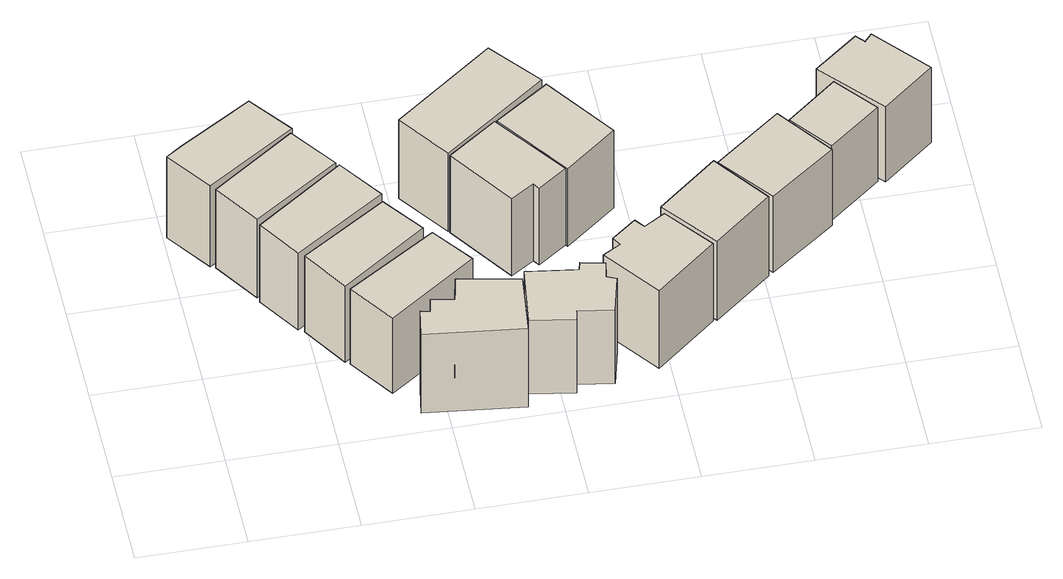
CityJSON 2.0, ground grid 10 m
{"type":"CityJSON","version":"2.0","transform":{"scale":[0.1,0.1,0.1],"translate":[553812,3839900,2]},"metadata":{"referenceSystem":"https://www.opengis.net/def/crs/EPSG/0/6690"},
"CityObjects":{
"building1":{"type":"Building","attributes":{"計測周辺長":29.94,"1/2500図郭":42,"区名":"鶴見区","町丁目名称":"中茶屋２丁目","街区番号":1,"class":"3001","usage":"411","measuredHeight":10.1,"storeysAboveGround":3,"BuildingDetailAttribute.buildingRoofEdgeArea":50.57,"BuildingDetailAttribute.buildingStructureType":"610","BuildingDetailAttribute.buildingStructureOrgType":"2","BuildingDetailAttribute.detailedUsage":"1110","BuildingDetailAttribute.specifiedBuildingCoverageRate":0.6,"BuildingDetailAttribute.surveyYear":2017,"BuildingRiverFloodingRiskAttribute.description":"1","BuildingRiverFloodingRiskAttribute.rank":"1","BuildingRiverFloodingRiskAttribute.depth":0.077,"BuildingRiverFloodingRiskAttribute.adminType":"1","BuildingRiverFloodingRiskAttribute.scale":"2","BuildingRiverFloodingRiskAttribute.duration":0,"BuildingIDAttribute.prefecture":"27","BuildingIDAttribute.city":"27124"},"geometry":[{"type":"Solid","lod":"1","boundaries":[[[[0,1,2,3,4]],[[3,5,6,4]],[[2,7,5,3]],[[1,8,7,2]],[[0,9,8,1]],[[4,6,9,0]],[[5,7,8,9,6]]]]}]},
"building2":{"type":"Building","attributes":{"計測周辺長":29.55,"1/2500図郭":42,"区名":"鶴見区","町丁目名称":"中茶屋２丁目","街区番号":1,"class":"3001","usage":"411","measuredHeight":9.7,"storeysAboveGround":3,"BuildingDetailAttribute.buildingRoofEdgeArea":49.9,"BuildingDetailAttribute.buildingStructureType":"610","BuildingDetailAttribute.buildingStructureOrgType":"2","BuildingDetailAttribute.detailedUsage":"1110","BuildingDetailAttribute.specifiedBuildingCoverageRate":0.6,"BuildingDetailAttribute.surveyYear":2017,"BuildingRiverFloodingRiskAttribute.description":"1","BuildingRiverFloodingRiskAttribute.rank":"1","BuildingRiverFloodingRiskAttribute.depth":0.077,"BuildingRiverFloodingRiskAttribute.adminType":"1","BuildingRiverFloodingRiskAttribute.scale":"2","BuildingRiverFloodingRiskAttribute.duration":0,"BuildingIDAttribute.prefecture":"27","BuildingIDAttribute.city":"27124"},"geometry":[{"type":"Solid","lod":"1","boundaries":[[[[10,11,12,13]],[[12,14,15,13]],[[11,16,14,12]],[[10,17,16,11]],[[13,15,17,10]],[[14,16,17,15]]]]}]},
"building3":{"type":"Building","attributes":{"計測周辺長":30,"1/2500図郭":42,"区名":"鶴見区","町丁目名称":"中茶屋２丁目","街区番号":1,"class":"3001","usage":"411","measuredHeight":9.5,"storeysAboveGround":3,"BuildingDetailAttribute.buildingRoofEdgeArea":49.58,"BuildingDetailAttribute.buildingStructureType":"610","BuildingDetailAttribute.buildingStructureOrgType":"2","BuildingDetailAttribute.detailedUsage":"1110","BuildingDetailAttribute.specifiedBuildingCoverageRate":0.6,"BuildingDetailAttribute.surveyYear":2017,"BuildingRiverFloodingRiskAttribute.description":"1","BuildingRiverFloodingRiskAttribute.rank":"1","BuildingRiverFloodingRiskAttribute.depth":0.077,"BuildingRiverFloodingRiskAttribute.adminType":"1","BuildingRiverFloodingRiskAttribute.scale":"2","BuildingRiverFloodingRiskAttribute.duration":0,"BuildingIDAttribute.prefecture":"27","BuildingIDAttribute.city":"27124"},"geometry":[{"type":"Solid","lod":"1","boundaries":[[[[18,19,20,21]],[[20,22,23,21]],[[19,24,22,20]],[[18,25,24,19]],[[21,23,25,18]],[[22,24,25,23]]]]}]},
"building4":{"type":"Building","attributes":{"計測周辺長":28.84,"1/2500図郭":42,"区名":"鶴見区","町丁目名称":"中茶屋２丁目","街区番号":1,"class":"3001","usage":"411","measuredHeight":9.4,"storeysAboveGround":3,"BuildingDetailAttribute.buildingRoofEdgeArea":46.32,"BuildingDetailAttribute.buildingStructureType":"610","BuildingDetailAttribute.buildingStructureOrgType":"2","BuildingDetailAttribute.detailedUsage":"1110","BuildingDetailAttribute.specifiedBuildingCoverageRate":0.6,"BuildingDetailAttribute.surveyYear":2017,"BuildingRiverFloodingRiskAttribute.description":"1","BuildingRiverFloodingRiskAttribute.rank":"1","BuildingRiverFloodingRiskAttribute.depth":0.077,"BuildingRiverFloodingRiskAttribute.adminType":"1","BuildingRiverFloodingRiskAttribute.scale":"2","BuildingRiverFloodingRiskAttribute.duration":0,"BuildingIDAttribute.prefecture":"27","BuildingIDAttribute.city":"27124"},"geometry":[{"type":"Solid","lod":"1","boundaries":[[[[26,27,28,29]],[[28,30,31,29]],[[27,32,30,28]],[[26,33,32,27]],[[29,31,33,26]],[[30,32,33,31]]]]}]},
"building5":{"type":"Building","attributes":{"計測周辺長":29.63,"1/2500図郭":42,"区名":"鶴見区","町丁目名称":"中茶屋２丁目","街区番号":1,"class":"3001","usage":"411","measuredHeight":9.3,"storeysAboveGround":3,"BuildingDetailAttribute.buildingRoofEdgeArea":48.57,"BuildingDetailAttribute.buildingStructureType":"610","BuildingDetailAttribute.buildingStructureOrgType":"2","BuildingDetailAttribute.detailedUsage":"1110","BuildingDetailAttribute.specifiedBuildingCoverageRate":0.6,"BuildingDetailAttribute.surveyYear":2017,"BuildingRiverFloodingRiskAttribute.description":"1","BuildingRiverFloodingRiskAttribute.rank":"1","BuildingRiverFloodingRiskAttribute.depth":0.077,"BuildingRiverFloodingRiskAttribute.adminType":"1","BuildingRiverFloodingRiskAttribute.scale":"2","BuildingRiverFloodingRiskAttribute.duration":0,"BuildingIDAttribute.prefecture":"27","BuildingIDAttribute.city":"27124"},"geometry":[{"type":"Solid","lod":"1","boundaries":[[[[34,35,36,37]],[[36,38,39,37]],[[35,40,38,36]],[[34,41,40,35]],[[37,39,41,34]],[[38,40,41,39]]]]}]},
"building6":{"type":"Building","attributes":{"計測周辺長":30.86,"1/2500図郭":42,"区名":"鶴見区","町丁目名称":"中茶屋２丁目","街区番号":1,"class":"3001","usage":"411","measuredHeight":9.7,"storeysAboveGround":3,"BuildingDetailAttribute.buildingRoofEdgeArea":49.19,"BuildingDetailAttribute.buildingStructureType":"610","BuildingDetailAttribute.buildingStructureOrgType":"2","BuildingDetailAttribute.detailedUsage":"1110","BuildingDetailAttribute.specifiedBuildingCoverageRate":0.6,"BuildingDetailAttribute.surveyYear":2017,"BuildingRiverFloodingRiskAttribute.description":"11","BuildingRiverFloodingRiskAttribute.rank":"1","BuildingRiverFloodingRiskAttribute.depth":0.175,"BuildingRiverFloodingRiskAttribute.adminType":"2","BuildingRiverFloodingRiskAttribute.scale":"2","BuildingIDAttribute.prefecture":"27","BuildingIDAttribute.city":"27124"},"geometry":[{"type":"Solid","lod":"1","boundaries":[[[[42,43,44,45,46,47,48,49]],[[48,50,51,49]],[[47,52,50,48]],[[46,53,52,47]],[[45,54,53,46]],[[44,55,54,45]],[[43,56,55,44]],[[42,57,56,43]],[[49,51,57,42]],[[50,52,53,54,55,56,57,51]]]]}]},
"building7":{"type":"Building","attributes":{"計測周辺長":29.02,"1/2500図郭":42,"区名":"鶴見区","町丁目名称":"中茶屋２丁目","街区番号":1,"class":"3001","usage":"411","measuredHeight":9.1,"storeysAboveGround":3,"BuildingDetailAttribute.buildingRoofEdgeArea":44.2,"BuildingDetailAttribute.buildingStructureType":"610","BuildingDetailAttribute.buildingStructureOrgType":"2","BuildingDetailAttribute.detailedUsage":"1110","BuildingDetailAttribute.specifiedBuildingCoverageRate":0.6,"BuildingDetailAttribute.surveyYear":2017,"BuildingRiverFloodingRiskAttribute.description":"11","BuildingRiverFloodingRiskAttribute.rank":"1","BuildingRiverFloodingRiskAttribute.depth":0.281,"BuildingRiverFloodingRiskAttribute.adminType":"2","BuildingRiverFloodingRiskAttribute.scale":"2","BuildingIDAttribute.prefecture":"27","BuildingIDAttribute.city":"27124"},"geometry":[{"type":"Solid","lod":"1","boundaries":[[[[58,59,60,61,62,63,64,65,66,67]],[[66,68,69,67]],[[65,70,68,66]],[[64,71,70,65]],[[63,72,71,64]],[[62,73,72,63]],[[61,74,73,62]],[[60,75,74,61]],[[59,76,75,60]],[[58,77,76,59]],[[67,69,77,58]],[[68,70,71,72,73,74,75,76,77,69]]]]}]},
"building8":{"type":"Building","attributes":{"計測周辺長":28.15,"1/2500図郭":42,"区名":"鶴見区","町丁目名称":"中茶屋２丁目","街区番号":1,"class":"3001","usage":"411","measuredHeight":9.5,"storeysAboveGround":3,"BuildingDetailAttribute.buildingRoofEdgeArea":46.22,"BuildingDetailAttribute.buildingStructureType":"610","BuildingDetailAttribute.buildingStructureOrgType":"2","BuildingDetailAttribute.detailedUsage":"1110","BuildingDetailAttribute.specifiedBuildingCoverageRate":0.6,"BuildingDetailAttribute.surveyYear":2017,"BuildingRiverFloodingRiskAttribute.description":"1","BuildingRiverFloodingRiskAttribute.rank":"1","BuildingRiverFloodingRiskAttribute.depth":0.339,"BuildingRiverFloodingRiskAttribute.adminType":"1","BuildingRiverFloodingRiskAttribute.scale":"2","BuildingRiverFloodingRiskAttribute.duration":0,"BuildingIDAttribute.prefecture":"27","BuildingIDAttribute.city":"27124"},"geometry":[{"type":"Solid","lod":"1","boundaries":[[[[78,79,80,81,82,83]],[[82,84,85,83]],[[81,86,84,82]],[[80,87,86,81]],[[79,88,87,80]],[[78,89,88,79]],[[83,85,89,78]],[[84,86,87,88,89,85]]]]}]},
"building9":{"type":"Building","attributes":{"計測周辺長":35.48,"1/2500図郭":42,"区名":"鶴見区","町丁目名称":"中茶屋２丁目","街区番号":1,"class":"3001","usage":"411","measuredHeight":9.7,"storeysAboveGround":3,"BuildingDetailAttribute.buildingRoofEdgeArea":69.95,"BuildingDetailAttribute.buildingStructureType":"610","BuildingDetailAttribute.buildingStructureOrgType":"2","BuildingDetailAttribute.detailedUsage":"1110","BuildingDetailAttribute.specifiedBuildingCoverageRate":0.6,"BuildingDetailAttribute.surveyYear":2017,"BuildingRiverFloodingRiskAttribute.description":"1","BuildingRiverFloodingRiskAttribute.rank":"1","BuildingRiverFloodingRiskAttribute.depth":0.339,"BuildingRiverFloodingRiskAttribute.adminType":"1","BuildingRiverFloodingRiskAttribute.scale":"2","BuildingRiverFloodingRiskAttribute.duration":0,"BuildingIDAttribute.prefecture":"27","BuildingIDAttribute.city":"27124"},"geometry":[{"type":"Solid","lod":"1","boundaries":[[[[90,91,92,93]],[[92,94,95,93]],[[91,96,94,92]],[[90,97,96,91]],[[93,95,97,90]],[[94,96,97,95]]]]}]},
"building10":{"type":"Building","attributes":{"計測周辺長":28.91,"1/2500図郭":42,"区名":"鶴見区","町丁目名称":"中茶屋２丁目","街区番号":1,"class":"3001","usage":"411","measuredHeight":9.6,"storeysAboveGround":3,"BuildingDetailAttribute.buildingRoofEdgeArea":51.01,"BuildingDetailAttribute.buildingStructureType":"610","BuildingDetailAttribute.buildingStructureOrgType":"2","BuildingDetailAttribute.detailedUsage":"1110","BuildingDetailAttribute.specifiedBuildingCoverageRate":0.6,"BuildingDetailAttribute.surveyYear":2017,"BuildingRiverFloodingRiskAttribute.description":"1","BuildingRiverFloodingRiskAttribute.rank":"1","BuildingRiverFloodingRiskAttribute.depth":0.339,"BuildingRiverFloodingRiskAttribute.adminType":"1","BuildingRiverFloodingRiskAttribute.scale":"2","BuildingRiverFloodingRiskAttribute.duration":0,"BuildingIDAttribute.prefecture":"27","BuildingIDAttribute.city":"27124"},"geometry":[{"type":"Solid","lod":"1","boundaries":[[[[98,99,100,101]],[[100,102,103,101]],[[99,104,102,100]],[[98,105,104,99]],[[101,103,105,98]],[[102,104,105,103]]]]}]},
"building11":{"type":"Building","attributes":{"計測周辺長":28.64,"1/2500図郭":42,"区名":"鶴見区","町丁目名称":"中茶屋２丁目","街区番号":1,"class":"3001","usage":"411","measuredHeight":9.6,"storeysAboveGround":3,"BuildingDetailAttribute.buildingRoofEdgeArea":47.11,"BuildingDetailAttribute.buildingStructureType":"610","BuildingDetailAttribute.buildingStructureOrgType":"2","BuildingDetailAttribute.detailedUsage":"1110","BuildingDetailAttribute.specifiedBuildingCoverageRate":0.6,"BuildingDetailAttribute.surveyYear":2017,"BuildingRiverFloodingRiskAttribute.description":"1","BuildingRiverFloodingRiskAttribute.rank":"1","BuildingRiverFloodingRiskAttribute.depth":0.339,"BuildingRiverFloodingRiskAttribute.adminType":"1","BuildingRiverFloodingRiskAttribute.scale":"2","BuildingRiverFloodingRiskAttribute.duration":0,"BuildingIDAttribute.prefecture":"27","BuildingIDAttribute.city":"27124"},"geometry":[{"type":"Solid","lod":"1","boundaries":[[[[106,107,108,109,110,111,112,113]],[[112,114,115,113]],[[111,116,114,112]],[[110,117,116,111]],[[109,118,117,110]],[[108,119,118,109]],[[107,120,119,108]],[[106,121,120,107]],[[113,115,121,106]],[[114,116,117,118,119,120,121,115]]]]}]},
"building12":{"type":"Building","attributes":{"計測周辺長":27.12,"1/2500図郭":42,"区名":"鶴見区","町丁目名称":"中茶屋２丁目","街区番号":1,"class":"3001","usage":"411","measuredHeight":9.8,"storeysAboveGround":3,"BuildingDetailAttribute.buildingRoofEdgeArea":45.82,"BuildingDetailAttribute.buildingStructureType":"610","BuildingDetailAttribute.buildingStructureOrgType":"2","BuildingDetailAttribute.detailedUsage":"1110","BuildingDetailAttribute.specifiedBuildingCoverageRate":0.6,"BuildingDetailAttribute.surveyYear":2017,"BuildingRiverFloodingRiskAttribute.description":"1","BuildingRiverFloodingRiskAttribute.rank":"1","BuildingRiverFloodingRiskAttribute.depth":0.339,"BuildingRiverFloodingRiskAttribute.adminType":"1","BuildingRiverFloodingRiskAttribute.scale":"2","BuildingRiverFloodingRiskAttribute.duration":0,"BuildingIDAttribute.prefecture":"27","BuildingIDAttribute.city":"27124"},"geometry":[{"type":"Solid","lod":"1","boundaries":[[[[122,123,124,125]],[[124,126,127,125]],[[123,128,126,124]],[[122,129,128,123]],[[125,127,129,122]],[[126,128,129,127]]]]}]},
"building13":{"type":"Building","attributes":{"計測周辺長":28.41,"1/2500図郭":42,"区名":"鶴見区","町丁目名称":"中茶屋２丁目","街区番号":1,"class":"3001","usage":"411","measuredHeight":9.5,"storeysAboveGround":3,"BuildingDetailAttribute.buildingRoofEdgeArea":50,"BuildingDetailAttribute.buildingStructureType":"610","BuildingDetailAttribute.buildingStructureOrgType":"2","BuildingDetailAttribute.detailedUsage":"1110","BuildingDetailAttribute.specifiedBuildingCoverageRate":0.6,"BuildingDetailAttribute.surveyYear":2017,"BuildingRiverFloodingRiskAttribute.description":"1","BuildingRiverFloodingRiskAttribute.rank":"2","BuildingRiverFloodingRiskAttribute.depth":0.71,"BuildingRiverFloodingRiskAttribute.adminType":"1","BuildingRiverFloodingRiskAttribute.scale":"2","BuildingRiverFloodingRiskAttribute.duration":29.65,"BuildingIDAttribute.prefecture":"27","BuildingIDAttribute.city":"27124"},"geometry":[{"type":"Solid","lod":"1","boundaries":[[[[130,131,132,133]],[[132,134,135,133]],[[131,136,134,132]],[[130,137,136,131]],[[133,135,137,130]],[[134,136,137,135]]]]}]},
"building14":{"type":"Building","attributes":{"class":"3001","measuredHeight":9.2,"BuildingDetailAttribute.specifiedBuildingCoverageRate":0.6,"BuildingDetailAttribute.surveyYear":2017,"BuildingRiverFloodingRiskAttribute.description":"1","BuildingRiverFloodingRiskAttribute.rank":"2","BuildingRiverFloodingRiskAttribute.depth":0.71,"BuildingRiverFloodingRiskAttribute.adminType":"1","BuildingRiverFloodingRiskAttribute.scale":"2","BuildingRiverFloodingRiskAttribute.duration":29.65,"BuildingIDAttribute.prefecture":"27","BuildingIDAttribute.city":"27124"},"geometry":[{"type":"Solid","lod":"1","boundaries":[[[[138,139,140,141]],[[140,142,143,141]],[[139,144,142,140]],[[138,145,144,139]],[[141,143,145,138]],[[142,144,145,143]]]]}]},
"building15":{"type":"Building","attributes":{"計測周辺長":27.57,"1/2500図郭":42,"区名":"鶴見区","町丁目名称":"中茶屋２丁目","街区番号":1,"class":"3001","usage":"411","measuredHeight":9.3,"storeysAboveGround":3,"BuildingDetailAttribute.buildingRoofEdgeArea":45.52,"BuildingDetailAttribute.buildingStructureType":"610","BuildingDetailAttribute.buildingStructureOrgType":"2","BuildingDetailAttribute.detailedUsage":"1110","BuildingDetailAttribute.specifiedBuildingCoverageRate":0.6,"BuildingDetailAttribute.surveyYear":2017,"BuildingRiverFloodingRiskAttribute.description":"1","BuildingRiverFloodingRiskAttribute.rank":"2","BuildingRiverFloodingRiskAttribute.depth":0.71,"BuildingRiverFloodingRiskAttribute.adminType":"1","BuildingRiverFloodingRiskAttribute.scale":"2","BuildingRiverFloodingRiskAttribute.duration":29.65,"BuildingIDAttribute.prefecture":"27","BuildingIDAttribute.city":"27124"},"geometry":[{"type":"Solid","lod":"1","boundaries":[[[[146,147,148,149,150,151]],[[150,152,153,151]],[[149,154,152,150]],[[148,155,154,149]],[[147,156,155,148]],[[146,157,156,147]],[[151,153,157,146]],[[152,154,155,156,157,153]]]]}]}
},
"vertices":[
[86,325,9],[116,285,9],[33,231,9],[3,273,9],[18,283,9],[3,273,109],[18,283,109],[33,231,109],[116,285,109],[86,325,109],
[37,226,12],[114,280,12],[145,237,12],[65,183,12],[145,237,109],[65,183,109],[114,280,109],[37,226,109],
[66,178,12],[148,236,12],[177,194,12],[92,138,12],[177,194,107],[92,138,107],[148,236,107],[66,178,107],
[97,135,12],[176,186,12],[204,148,12],[124,92,12],[204,148,106],[124,92,106],[176,186,106],[97,135,106],
[128,89,12],[211,142,12],[239,104,12],[157,47,12],[239,104,105],[157,47,105],[211,142,105],[128,89,105],
[176,17,14],[181,45,14],[189,43,14],[192,57,14],[213,53,14],[218,77,14],[275,66,14],[268,6,14],[275,66,111],[268,6,111],[218,77,111],[213,53,111],[192,57,111],[189,43,111],[181,45,111],[176,17,111],
[272,23,12],[280,82,12],[327,75,12],[329,83,12],[351,78,12],[348,62,12],[357,58,12],[348,21,12],[315,26,12],[313,16,12],[315,26,103],[313,16,103],[348,21,103],[357,58,103],[348,62,103],[351,78,103],[329,83,103],[327,75,103],[280,82,103],[272,23,103],
[244,229,11],[290,262,11],[339,194,11],[312,175,11],[308,181,11],[286,167,11],[308,181,106],[286,167,106],[312,175,106],[339,194,106],[290,262,106],[244,229,106],
[209,280,9],[302,350,9],[340,303,9],[243,232,9],[340,303,106],[243,232,106],[302,350,106],[209,280,106],
[292,263,9],[343,298,9],[389,232,9],[341,194,9],[389,232,105],[341,194,105],[343,298,105],[292,263,105],
[350,85,10],[367,95,10],[362,103,10],[385,121,10],[392,112,10],[412,124,10],[446,80,10],[389,33,10],[446,80,106],[389,33,106],[412,124,106],[392,112,106],[385,121,106],[362,103,106],[367,95,106],[350,85,106],
[410,131,9],[466,177,9],[504,125,9],[450,81,9],[504,125,107],[450,81,107],[466,177,107],[410,131,107],
[470,179,8],[532,227,8],[570,175,8],[509,129,8],[570,175,102],[509,129,102],[532,227,102],[470,179,102],
[541,219,8],[588,257,8],[619,219,8],[571,181,8],[619,219,100],[571,181,100],[588,257,100],[541,219,100],
[576,274,8],[617,306,8],[624,298,8],[631,306,8],[674,256,8],[626,217,8],[674,256,101],[626,217,101],[631,306,101],[624,298,101],[617,306,101],[576,274,101]
]}
